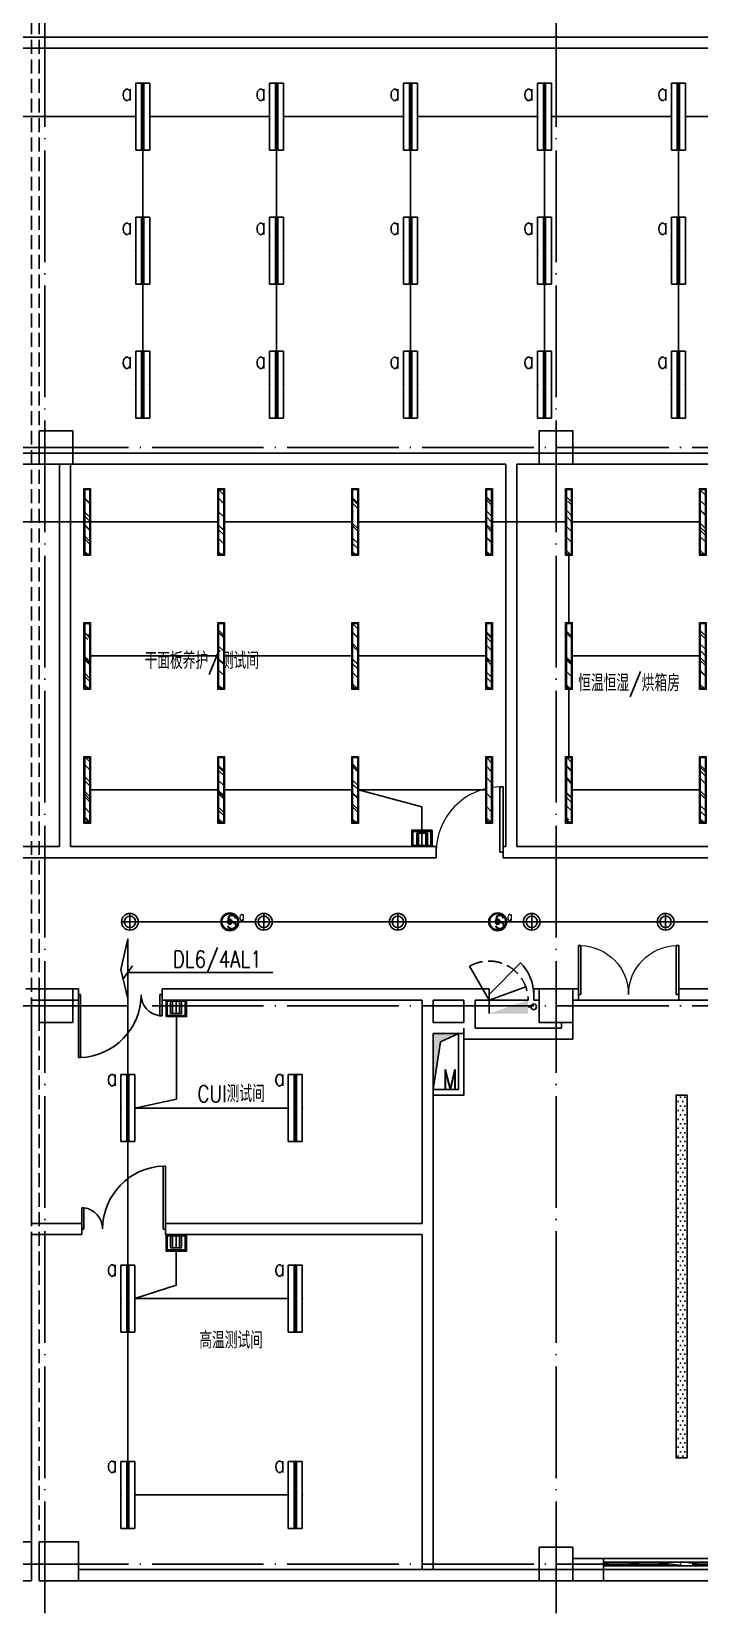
# Model space of a CAD drawing. Extents: x -621157 to 1764546, y -106808 to 741893.
# Drawn here: x 409024 to 420995, y 299222 to 327450 of the extents above; entities that cross this region are included whole.
import ezdxf
from ezdxf.enums import TextEntityAlignment as Align

# ---------------------------------------------------------------- set-up
doc = ezdxf.new("R2010")
doc.units = 0
doc.header["$LTSCALE"] = 1000
doc.header["$MEASUREMENT"] = 0
doc.linetypes.add('XREF-A-101-平面图_t3$0$DASH', pattern=[0.35, 0.25, -0.1])
doc.linetypes.add('XREF-A-101-平面图_t3$0$DOTE', pattern=[2.42, 2, -0.2, 0.02, -0.2])
for name, color, linetype in [('0-底图', 7, 'Continuous'), ('A-吊顶图及精装修区域', 7, 'Continuous'), ('EQUIP-照明', 3, 'Continuous'), ('I-LIGHT', 3, 'Continuous'), ('SIG_TEXT', 2, 'Continuous'), ('WIRE-控制', 6, 'Continuous'), ('WIRE-照明', 4, 'Continuous'), ('XREF-A-101-平面图_t3$0$A-COLUMN', 8, 'Continuous'), ('XREF-A-101-平面图_t3$0$A-DOTE', 8, 'Continuous'), ('XREF-A-101-平面图_t3$0$A-GROUND', 8, 'Continuous'), ('XREF-A-101-平面图_t3$0$A-PUB_HATCH', 8, 'Continuous'), ('XREF-A-101-平面图_t3$0$A-ROOM-CH', 8, 'Continuous'), ('XREF-A-101-平面图_t3$0$A-SEE', 8, 'Continuous'), ('XREF-A-101-平面图_t3$0$A-WALL', 8, 'Continuous'), ('XREF-A-101-平面图_t3$0$A-WALL-FILL', 8, 'Continuous'), ('XREF-A-101-平面图_t3$0$A-WINDOW', 8, 'Continuous'), ('XREF-A-101-平面图_t3$0$M-HOLE', 8, 'Continuous'), ('XREF-A-101-平面图_t3$0$P-EQUIPMENT', 8, 'Continuous'), ('XREF-A-101-平面图_t3$0$水-尺寸', 8, 'Continuous'), ('控制系统', 6, 'Continuous')]:
    doc.layers.add(name, color=color, linetype=linetype)
doc.layers.add('弱电设备层', color=1, linetype='Continuous', lineweight=9)
doc.layers.add('灯具图例与顶面填充$0$I-C-light', color=3, linetype='Continuous', lineweight=13)
doc.styles.add('_TEL_DIM', font='SIMPLEX', dxfattribs={"width": 0.8, "height": 3.5, "bigfont": 'HZTXT'})
doc.styles.add('DIM_FONT', font='ROMANS', dxfattribs={"width": 0.8, "bigfont": 'HZDXC'})
doc.styles.get("Standard").update_dxf_attribs({"font": 'romans.shx', "bigfont": 'HZDXC.SHX'})
doc.styles.add('XREF-A-101-平面图_t3$0$-HZDXCROMANS', font='ROMANS.shx', dxfattribs={"bigfont": 'HZDXC.shx'})
doc.styles.add('XREF-A-101-平面图_t3$0$hzdxcROMANS', font='ROMANS', dxfattribs={"width": 0.8, "bigfont": 'HZDXC'})
doc.styles.add('XZC', font='SIMPLEX.SHX', dxfattribs={"width": 0.7, "bigfont": 'hztxt.shx'})
doc.linetypes.add('Ground', pattern='A,0.75,-0.125,[135,sr.shx,S=0.1,R=0,X=-0.15,Y=0],0.125,-0.125', length=1.125)
doc.linetypes.add('LED_LINE', pattern='A,12.7,-5.08,["LED",XZC,S=2.54,R=0,X=-2.54,Y=-1.27],-6.35', length=24.13)
doc.dimstyles.get("Standard").update_dxf_attribs({"dimscale": 100, "dimtxt": 3.5, "dimasz": 1, "dimexe": 2.5, "dimexo": 3, "dimgap": 1.5, "dimtad": 1, "dimdec": 0, "dimzin": 0, "dimdsep": 46, "dimtxsty": 'Standard', "dimblk": 'ARCHTICK', "dimcen": 0.09, "dimadec": 0, "dimazin": 0, "dimtfac": 1, "dimtdec": 0, "dimtix": 1, "dimtmove": 2, "dimatfit": 3, "dimfxl": 0, "dimtolj": 1, "dimtzin": 0, "dimarcsym": 0})

# ---------------------------------------------------------------- blocks, each defined once
blk = doc.blocks.new('XREF-A-101-平面图_t3$0$柱网4F')
at = {"layer": 'XREF-A-101-平面图_t3$0$A-COLUMN'}
for points in [[(38240, -20300), (38840, -20300), (38840, -19700), (38240, -19700)], [(47200, -20300), (47800, -20300), (47800, -19700), (47200, -19700)], [(38240, -30300), (38840, -30300), (38840, -29700), (38240, -29700)], [(47200, -30300), (47800, -30300), (47800, -29700), (47200, -29700)], [(37400, -40300), (38100, -40300), (38100, -39600), (37400, -39600)], [(38240, -40300), (38940, -40300), (38940, -39600), (38240, -39600)], [(47200, -40300), (47800, -40300), (47800, -39700), (47200, -39700)]]:
    blk.add_lwpolyline(points, close=True, dxfattribs=at)
blk = doc.blocks.new('XREF-A-101-平面图_t3$0$ROOM')
at = {"layer": 'XREF-A-101-平面图_t3$0$A-ROOM-CH', "style": 'XREF-A-101-平面图_t3$0$-HZDXCROMANS', "width": 0.6}
for tag, p in [('中文房间名称', (0, -1000)), ('英文房间名称', (0, -1500))]:
    blk.add_attdef(tag, text='', height=300, dxfattribs=at).set_placement(p, align=Align.CENTER)
blk = doc.blocks.new('_ArchTick')
at = {"color": 0, "linetype": 'ByBlock', "const_width": 0.4}
blk.add_lwpolyline([(-0.5, -0.5), (0.5, 0.5)], dxfattribs=at)
blk = doc.blocks.new('*D25423')
at = {"layer": 'Defpoints', "color": 0}
blk.add_point((0, 0), dxfattribs=at)
blk.add_point((0, 0), dxfattribs=at)
blk.add_point((0, 0), dxfattribs=at)
blk.add_point((0, 0), dxfattribs=at)
at = {"layer": 'XREF-A-101-平面图_t3$0$水-尺寸', "color": 0, "linetype": 'ByBlock', "lineweight": -2}
blk.add_line((0, 300), (0, 250), dxfattribs=at)
blk.add_line((0, 300), (0, 250), dxfattribs=at)
blk.add_arc((0, 0), 0, 180, 180, dxfattribs=at)
at = {"layer": 'XREF-A-101-平面图_t3$0$水-尺寸', "color": 0, "linetype": 'ByBlock', "lineweight": -2, "xscale": 100, "yscale": 100, "zscale": 100}
for rotation in [90, 90.00000000000001]:
    blk.add_blockref('_ArchTick', (0, 0), dxfattribs=dict(at, rotation=rotation))
at = {"layer": 'XREF-A-101-平面图_t3$0$水-尺寸', "color": 0, "insert": (0, 0), "char_height": 350, "attachment_point": 5}
blk.add_mtext('\\A1;0%%d', dxfattribs=at)
blk = doc.blocks.new('XREF-A-101-平面图_t3$0$轴网(3)')
at = {"layer": 'XREF-A-101-平面图_t3$0$A-DOTE', "linetype": 'XREF-A-101-平面图_t3$0$DOTE'}
for p, q in [((38340, -3300), (38340, 43300)), ((47500, -3300), (47500, 43300)), ((-3300, 20000), (69800, 20000)), ((-3300, 10000), (69800, 10000)), ((-3300, 0), (69800, 0))]:
    blk.add_line(p, q, dxfattribs=at)
blk = doc.blocks.new('XREF-A-101-平面图_t3$0$WINDOW2DLIB$SYSLIB$00000012')
at = {"color": 0}
for points in [[(-0.5, 0.5), (-0.5, -0.5)], [(0.5, 0.5), (-0.5, 0.5)], [(0.5, -0.5), (0.5, 0.5)], [(-0.5, 0.1667), (0.5, 0.1667)], [(-0.3839, -0.1667), (-0.448, 0.1667)], [(-0.3159, -0.1667), (-0.38, 0.1667)], [(-0.2479, -0.1667), (-0.312, 0.1667)], [(-0.1799, -0.1667), (-0.244, 0.1667)], [(-0.1119, -0.1667), (-0.176, 0.1667)], [(-0.0439, -0.1667), (-0.108, 0.1667)], [(0.0241, -0.1667), (-0.04, 0.1667)], [(0.0921, -0.1667), (0.028, 0.1667)], [(0.16, -0.1667), (0.0959, 0.1667)], [(0.228, -0.1667), (0.1639, 0.1667)], [(0.296, -0.1667), (0.2319, 0.1667)], [(0.364, -0.1667), (0.2999, 0.1667)], [(0.432, -0.1667), (0.3679, 0.1667)], [(0.5, -0.1667), (0.4359, 0.1667)], [(-0.4519, -0.1667), (-0.5, 0.0836)], [(-0.5, -0.1667), (0.5, -0.1667)], [(0.5, -0.5), (-0.5, -0.5)]]:
    blk.add_lwpolyline(points, dxfattribs=at)
blk = doc.blocks.new('XREF-A-101-平面图_t3$0$DOOR2DLIB$SYSLIB$00000108')
at = {"color": 0}
for p, q in [((-0.5, 0), (-0.5, 0.4875)), ((-0.475, 0.4875), (-0.5, 0.4875)), ((-0.475, 0), (-0.475, 0.4875)), ((0.475, 0), (0.475, 0.4875)), ((0.475, 0.4875), (0.5, 0.4875)), ((0.5, 0), (0.5, 0.4875)), ((-0.5, 0), (-0.475, 0)), ((0.5, 0), (0.475, 0))]:
    blk.add_line(p, q, dxfattribs=at)
at = {"color": 0, "lineweight": 13}
for centre, start, end in [((-0.4875, 0), 0, 88.53072), ((0.4875, 0), 91.46928, 180)]:
    blk.add_arc(centre, 0.4875, start, end, dxfattribs=at)
blk = doc.blocks.new('XREF-A-101-平面图_t3$0$DOOR2DLIB$SYSLIB$00000123')
at = {"color": 0}
for p, q in [((0.475, -0.001), (0.475, 0.752)), ((0.475, 0.752), (0.5, 0.752)), ((0.5, -0.001), (0.5, 0.752)), ((-0.5, 0), (-0.5, 0.252)), ((-0.475, 0.252), (-0.5, 0.252)), ((-0.475, 0), (-0.475, 0.252)), ((-0.475, 0), (-0.5, 0)), ((0.475, -0.001), (0.5, -0.001))]:
    blk.add_line(p, q, dxfattribs=at)
for centre, radius, start, end in [((0.505, -0.002), 0.755, 92.2493, 179.7238), ((-0.501, 0.003), 0.251, 359.7899, 84.0974)]:
    blk.add_arc(centre, radius, start, end, dxfattribs=at)
blk = doc.blocks.new('XREF-A-101-平面图_t3$0$DOOR2DLIB$SYSLIB$00000107')
at = {"color": 0}
for p, q in [((0.45, 0.975), (0.5, 0.975)), ((0.45, 0), (0.45, 0.975)), ((0.5, 0), (0.5, 0.975)), ((0.5, 0), (0.45, 0))]:
    blk.add_line(p, q, dxfattribs=at)
at = {"color": 0, "lineweight": 13}
blk.add_arc((0.475, 0), 0.975, 91.4693, 180, dxfattribs=at)
blk = doc.blocks.new('XREF-A-101-平面图_t3$0$DOOR2DLIB$SYSLIB$00000101')
at = {"color": 0}
blk.add_line((0.5, 0), (-0.207, 0.707), dxfattribs=at)
blk.add_arc((0.5, 0), 1, 135, 180, dxfattribs=at)
blk = doc.blocks.new('筒灯')
at = {"color": 8}
for p, q in [((150, 0), (-150, 0)), ((0, 150), (0, -150))]:
    blk.add_line(p, q, dxfattribs=at)
blk.add_circle((0, 0), 150)
blk.add_circle((0, 0), 102, dxfattribs=at)
blk = doc.blocks.new('$equip_U$00000103(3T96GD2-PC)')
for p, q in [((-1.2, 0.25), (1.2, 0.25)), ((-1.2, 0.25), (-1.2, -0.25)), ((1.2, 0.25), (1.2, -0.25)), ((-1.2, -0.25), (1.2, -0.25))]:
    blk.add_line(p, q)
at = {"const_width": 0.14}
blk.add_lwpolyline([(-1.2, 0), (1.2, 0)], dxfattribs=at)
for p in [(-1.2, 0), (0, 0.25), (1.2, 0), (0, -0.25)]:
    blk.add_point(p)
at = {"color": 7, "style": '_TEL_DIM', "flags": 1}
for tag in ['A', 'REMARK']:
    blk.add_attdef(tag, text='', height=0.00002, dxfattribs=at).set_placement((0, 0), align=Align.MIDDLE_CENTER)
blk = doc.blocks.new('$equip_U$00000113(3T96GD2-PC)')
blk.add_blockref('$equip_U$00000103(3T96GD2-PC)', (0, 0))
at = {"color": 7, "style": '_TEL_DIM', "flags": 1}
for tag in ['A', 'REMARK']:
    blk.add_attdef(tag, text='', height=0.00002, dxfattribs=at).set_placement((0, 0), align=Align.MIDDLE_CENTER)
blk = doc.blocks.new('$equip_U$00000128(7WHLKQ2-PC)')
blk.add_blockref('$equip_U$00000113(3T96GD2-PC)', (0, 0))
at = {"color": 7, "style": '_TEL_DIM', "flags": 1}
blk.add_attdef('A', text='', height=0.00002, dxfattribs=at).set_placement((0, 0), align=Align.MIDDLE_CENTER)
blk = doc.blocks.new('G$C3816A8C5')
at = {"layer": '弱电设备层', "lineweight": -3}
for p, q in [((-114, 25), (-114, 298)), ((-114, 298), (129, 298)), ((-72, 25), (-72, 298)), ((1, 25), (1, 298)), ((87, 25), (87, 298)), ((129, 25), (129, 298))]:
    blk.add_line(p, q, dxfattribs=at)
for points in [[(-228, 0), (-228, 368), (228, 368), (228, 0)], [(-200, 25), (-200, 341), (202, 341), (202, 25)]]:
    blk.add_lwpolyline(points, close=True, dxfattribs=at)
blk = doc.blocks.new('灯具图例与顶面填充$0$顶面图例$0$16-吊线灯-011')
at = {"color": 8}
blk.add_wipeout([(0, 35), (0, -25), (600, -25), (600, 35)], dxfattribs=at)
at = {"linetype": 'ByBlock'}
h = blk.add_hatch(dxfattribs=at)
h.set_pattern_fill('AR-RROOF', color=250, scale=5, angle=45)
h.set_pattern_definition([(45, (-809054.52, -461832.93), (107.763073, 287.368196), [1905, -254, 635, -127]), (45, (-808979.98, -461668.59), (-209.239968, 29.634845), [381, -41.91, 762, -95.25]), (45, (-809085.95, -461711.69), (406.805602, 527.141034), [1016, -177.8, 508, -127])])
h.paths.add_polyline_path([(10, 25), (590, 25), (590, -15), (10, -15)])
at = {"color": 0, "linetype": 'ByBlock'}
for points in [[(0, 35), (600, 35), (600, -25), (0, -25)], [(10, 25), (590, 25), (590, -15), (10, -15)]]:
    blk.add_lwpolyline(points, close=True, dxfattribs=at)
blk = doc.blocks.new('G$C573A90DD')
at = {"layer": '灯具图例与顶面填充$0$I-C-light', "xscale": 2, "yscale": 2, "zscale": 2, "rotation": 90}
for p in [(39110, -21934), (41510, -21934), (43910, -21934), (46310, -21934), (47741, -21934), (50141, -21934), (39110, -24334), (41510, -24334), (43910, -24334), (46310, -24334), (47741, -24334), (50141, -24334), (39110, -26734), (41510, -26734), (43910, -26734), (46310, -26734), (47741, -26734), (50141, -26734)]:
    blk.add_blockref('灯具图例与顶面填充$0$顶面图例$0$16-吊线灯-011', p, dxfattribs=at)
blk = doc.blocks.new('SS')
at = {"layer": '控制系统'}
for p, q in [((351296, 52793), (351149, 52793)), ((351290, 52821), (351155, 52765)), ((351155, 52821), (351290, 52765)), ((351171, 52844), (351275, 52741)), ((351275, 52844), (351171, 52741)), ((351195, 52860), (351251, 52725)), ((351251, 52860), (351195, 52725)), ((351223, 52866), (351223, 52719))]:
    blk.add_line(p, q, dxfattribs=at)
for radius in [303, 272, 83.5, 73.3]:
    blk.add_circle((351223, 52793), radius, dxfattribs=at)
at = {"color": 7, "style": '_TEL_DIM', "width": 0.8}
blk.add_text('s', height=673, dxfattribs=at).set_placement((351098, 52554))
at = {"layer": 'SIG_TEXT', "style": 'DIM_FONT', "width": 0.75}
blk.add_text('a', height=300, dxfattribs=at).set_placement((351535, 52835))
blk = doc.blocks.new('XREF-A-101-平面图_t3$0$单出口消火栓新')
for p, q in [((-240, 700), (-846.2, 1050)), ((-479.4, 42.2), (-240, 700)), ((-240, 0), (-240, 700)), ((-240, 700), (0, 700))]:
    blk.add_line(p, q)
at = {"color": 0, "linetype": 'XREF-A-101-平面图_t3$0$DASH'}
blk.add_arc((-240, 700), 700, 150, 270, dxfattribs=at)
blk.add_solid([(-240, 0), (0, 0), (0, 700)])
at = {"layer": 'XREF-A-101-平面图_t3$0$水-尺寸', "linetype": 'ByBlock'}
dim = blk.add_angular_dim_3p(base=(0, 0), center=(0, 0), p1=(0, 0), p2=(0, 0), dimstyle='Standard', dxfattribs=at)
dim.commit()
dim.dimension.update_dxf_attribs({"geometry": '*D25423', "text_midpoint": (0, 0)})
blk = doc.blocks.new('*U25256')
at = {"layer": 'XREF-A-101-平面图_t3$0$P-EQUIPMENT', "color": 10}
blk.add_line((0, 120), (50, 120), dxfattribs=at)
at = {"layer": 'XREF-A-101-平面图_t3$0$P-EQUIPMENT'}
blk.add_circle((100, 120), 50, dxfattribs=at)
at = {"layer": 'XREF-A-101-平面图_t3$0$P-EQUIPMENT', "xscale": -1, "rotation": 90}
blk.add_blockref('XREF-A-101-平面图_t3$0$单出口消火栓新', (0, 0), dxfattribs=at)
blk = doc.blocks.new('XREF-A-101-平面图_t3$0$G$C156FCA62')
at = {"layer": 'XREF-A-101-平面图_t3$0$P-EQUIPMENT'}
blk.add_blockref('*U25256', (47000, 309860), dxfattribs=at)
blk = doc.blocks.new('*U25374')
at = {"layer": 'XREF-A-101-平面图_t3$0$P-EQUIPMENT', "color": 10}
blk.add_line((0, 120), (50, 120), dxfattribs=at)
at = {"layer": 'XREF-A-101-平面图_t3$0$P-EQUIPMENT'}
blk.add_circle((100, 120), 50, dxfattribs=at)
at = {"layer": 'XREF-A-101-平面图_t3$0$P-EQUIPMENT', "xscale": -1, "rotation": 90}
blk.add_blockref('XREF-A-101-平面图_t3$0$单出口消火栓新', (0, 0), dxfattribs=at)
blk = doc.blocks.new('XREF-A-101-平面图_t3$0$G$C646F86AA')
at = {"layer": 'XREF-A-101-平面图_t3$0$P-EQUIPMENT'}
blk.add_blockref('*U25374', (47000, 309860), dxfattribs=at)
blk = doc.blocks.new('XREF-A-101-平面图_t3')
at = {"layer": 'XREF-A-101-平面图_t3$0$A-PUB_HATCH'}
h = blk.add_hatch(color=256, dxfattribs=at)
h.dxf.hatch_style = 1
h.paths.add_polyline_path([(245750, 309500), (245300, 309500), (245300, 308500), (245432, 309352)])
h = blk.add_hatch(dxfattribs=at)
h.set_pattern_fill('DOTS', color=256, scale=50)
h.set_pattern_definition([(0, (10445, 300900), (39.6875, 79.375), [0, -79.375])])
h.paths.add_polyline_path([(249850, 308400), (249650, 308400), (249650, 301900), (249850, 301900)])
at = {"layer": 'XREF-A-101-平面图_t3$0$A-GROUND', "linetype": 'XREF-A-101-平面图_t3$0$DASH'}
for points in [[(238100, 339200), (238100, 300400)], [(238240, 339200), (238240, 300600)]]:
    blk.add_lwpolyline(points, dxfattribs=at)
at = {"layer": 'XREF-A-101-平面图_t3$0$A-SEE'}
blk.add_lwpolyline([(248350, 299700), (256150, 299700)], dxfattribs=at)
at = {"layer": 'XREF-A-101-平面图_t3$0$A-WALL'}
for p, q in [((255900, 327350), (221400, 327350)), ((255900, 327150), (221400, 327150)), ((232050, 319900), (238700, 319900)), ((238700, 319900), (246700, 319900)), ((246700, 319900), (257800, 319900)), ((246700, 319900), (246700, 319900)), ((232150, 319700), (238600, 319700)), ((238600, 319700), (238600, 312850)), ((238800, 319700), (238800, 312850)), ((238800, 319700), (246600, 319700)), ((246600, 319700), (246600, 312850)), ((246800, 319700), (246800, 312850)), ((246800, 319700), (257800, 319700)), ((238600, 312850), (233450, 312850)), ((245350, 312850), (238800, 312850)), ((246600, 312850), (246550, 312850)), ((247400, 312850), (246800, 312850)), ((255100, 312850), (247400, 312850)), ((238700, 312650), (233450, 312650)), ((245350, 312650), (238700, 312650)), ((246700, 312650), (246550, 312650)), ((247300, 312650), (246700, 312650)), ((247500, 312650), (247300, 312650)), ((255100, 312650), (247500, 312650)), ((238000, 310300), (238940, 310300)), ((240440, 310300), (245200, 310300)), ((245200, 310300), (245950, 310300)), ((245950, 310300), (246300, 310300)), ((247100, 310300), (247200, 310300)), ((247200, 310300), (247200, 310100)), ((247800, 310300), (247900, 310300)), ((247800, 310300), (247800, 310100)), ((249700, 310300), (257500, 310300)), ((238100, 310100), (238940, 310100)), ((238100, 306100), (238100, 310100)), ((240440, 310100), (245100, 310100)), ((245100, 309600), (245100, 310100)), ((245300, 309700), (245300, 310100)), ((245300, 310100), (245850, 310100)), ((245850, 309700), (245850, 310100)), ((246050, 310100), (246300, 310100)), ((246050, 309600), (246050, 310100)), ((247100, 310100), (247200, 310100)), ((247800, 310100), (247900, 310100)), ((249700, 310100), (257500, 310100)), ((245300, 309700), (245850, 309700)), ((247600, 309600), (247600, 309700)), ((247600, 309700), (247800, 309700)), ((247800, 309400), (247800, 309700)), ((245100, 306100), (245100, 309600)), ((245300, 309500), (245850, 309500)), ((245300, 306000), (245300, 309500)), ((245850, 309600), (245850, 309400)), ((245850, 309400), (245950, 309400)), ((245950, 309400), (247800, 309400)), ((246050, 309600), (247600, 309600)), ((238100, 306100), (239000, 306100)), ((240500, 306100), (245100, 306100)), ((245300, 299900), (245300, 306000)), ((238100, 305900), (239000, 305900)), ((238100, 300400), (238100, 305900)), ((240500, 305900), (245100, 305900)), ((245100, 299900), (245100, 305900)), ((237900, 300400), (238100, 300400)), ((245100, 299900), (245300, 299900))]:
    blk.add_line(p, q, dxfattribs=at)
for points in [[(245350, 312650), (245350, 312850)], [(246550, 312650), (246550, 312850)], [(238940, 310300), (238940, 310100)], [(240440, 310300), (240440, 310100)], [(246300, 310300), (246300, 310100)], [(247100, 310300), (247100, 310100)], [(247900, 310300), (247900, 310100)], [(249700, 310300), (249700, 310100)], [(239000, 306100), (239000, 305900)], [(240500, 306100), (240500, 305900)]]:
    blk.add_lwpolyline(points, dxfattribs=at)
at = {"layer": 'XREF-A-101-平面图_t3$0$A-WALL-FILL', "color": 171}
for p, q in [((247800, 300100), (248350, 300100)), ((247800, 300100), (247800, 299900)), ((238940, 299900), (248350, 299900)), ((238940, 299900), (238940, 299700)), ((247800, 299900), (248350, 299900)), ((248350, 299900), (248350, 299700)), ((238940, 299700), (248350, 299700))]:
    blk.add_line(p, q, dxfattribs=at)
blk.add_lwpolyline([(248350, 300100), (248350, 299900)], dxfattribs=at)
at = {"layer": 'XREF-A-101-平面图_t3$0$A-WINDOW'}
blk.add_line((247900, 310100), (249700, 310100), dxfattribs=at)
at = {"layer": 'XREF-A-101-平面图_t3$0$M-HOLE'}
for points in [[(245300, 308500), (245750, 308500), (245750, 309500), (245300, 309500)], [(245300, 308400), (245850, 308400), (245850, 309500), (245300, 309500)], [(249850, 308400), (249650, 308400), (249650, 301900), (249850, 301900)]]:
    blk.add_lwpolyline(points, close=True, dxfattribs=at)
blk.add_lwpolyline([(245750, 309500), (245300, 309500), (245300, 308500), (245432, 309352), (245750, 309500)], dxfattribs=at)
for name in ['XREF-A-101-平面图_t3$0$G$C156FCA62', 'XREF-A-101-平面图_t3$0$G$C646F86AA', 'XREF-A-101-平面图_t3$0$G$C646F86AA']:
    blk.add_blockref(name, (200000, 0))
at = {"layer": 'XREF-A-101-平面图_t3$0$A-COLUMN'}
blk.add_blockref('XREF-A-101-平面图_t3$0$柱网4F', (200000, 340000), dxfattribs=at)
at = {"layer": 'XREF-A-101-平面图_t3$0$A-DOTE'}
blk.add_blockref('XREF-A-101-平面图_t3$0$轴网(3)', (200000, 300000), dxfattribs=at)
at = {"layer": 'XREF-A-101-平面图_t3$0$A-ROOM-CH'}
ref = blk.add_blockref('XREF-A-101-平面图_t3$0$ROOM', (241151, 317031), dxfattribs=at)
ref.add_attrib('中文房间名称', '干面板养护/测试间', dxfattribs={"height": 300, "style": 'XREF-A-101-平面图_t3$0$-HZDXCROMANS', "width": 0.8}).set_placement((241151, 316031), align=Align.CENTER)
ref = blk.add_blockref('XREF-A-101-平面图_t3$0$ROOM', (248809, 316631), dxfattribs=at)
ref.add_attrib('中文房间名称', '恒温恒湿/烘箱房', dxfattribs={"height": 300, "style": 'XREF-A-101-平面图_t3$0$-HZDXCROMANS', "width": 0.8}).set_placement((248809, 315631), align=Align.CENTER)
ref = blk.add_blockref('XREF-A-101-平面图_t3$0$ROOM', (241677, 309273), dxfattribs=dict(at, xscale=-1))
ref.add_attrib('中文房间名称', 'CUI测试间', dxfattribs={"height": 300, "style": 'XREF-A-101-平面图_t3$0$-HZDXCROMANS', "width": 0.8}).set_placement((241677, 308273), align=Align.CENTER)
ref = blk.add_blockref('XREF-A-101-平面图_t3$0$ROOM', (241677, 304859), dxfattribs=dict(at, xscale=-1))
ref.add_attrib('中文房间名称', '高温测试间', dxfattribs={"height": 300, "style": 'XREF-A-101-平面图_t3$0$-HZDXCROMANS', "width": 0.8}).set_placement((241677, 303859), align=Align.CENTER)
at = {"layer": 'XREF-A-101-平面图_t3$0$A-WINDOW', "xscale": -1200, "yscale": -1200, "zscale": -1200, "rotation": 180}
blk.add_blockref('XREF-A-101-平面图_t3$0$DOOR2DLIB$SYSLIB$00000107', (245950, 312750), dxfattribs=at)
at = {"layer": 'XREF-A-101-平面图_t3$0$A-WINDOW'}
for name, p, xscale, yscale, zscale in [('XREF-A-101-平面图_t3$0$DOOR2DLIB$SYSLIB$00000108', (248800, 310200), -1800, 1800, -1800), ('XREF-A-101-平面图_t3$0$DOOR2DLIB$SYSLIB$00000101', (246700, 310200), -800, 800, -800), ('XREF-A-101-平面图_t3$0$DOOR2DLIB$SYSLIB$00000123', (239690, 310200), -1500, -1500, -1500), ('XREF-A-101-平面图_t3$0$DOOR2DLIB$SYSLIB$00000123', (239750, 306000), 1500, 1500, 1500), ('XREF-A-101-平面图_t3$0$WINDOW2DLIB$SYSLIB$00000012', (252250, 300000), 7800, 200, 7800)]:
    blk.add_blockref(name, p, dxfattribs=dict(at, xscale=xscale, yscale=yscale, zscale=zscale))
at = {"layer": 'XREF-A-101-平面图_t3$0$M-HOLE', "style": 'XREF-A-101-平面图_t3$0$hzdxcROMANS', "width": 0.7}
blk.add_text('M', height=360, dxfattribs=at).set_placement((245471, 308500))

msp = doc.modelspace()

# ---------------------------------------------------------------- block references
at = {"layer": '0-底图'}
msp.add_blockref('XREF-A-101-平面图_t3', (170924, 0), dxfattribs=at)

# ---------------------------------------------------------------- next in the draw order: linework, layer by layer
at = {"layer": 'WIRE-控制', "linetype": 'Ground'}
for points in [[(408742, 325925), (410892, 325925)], [(411142, 325925), (413292, 325925)], [(413542, 325925), (415692, 325925)], [(415942, 325925), (418092, 325925)], [(418342, 325925), (420492, 325925)], [(420742, 325925), (422892, 325925)], [(411017, 325325), (411017, 324125)], [(413417, 325325), (413417, 324125)], [(415817, 325325), (415817, 324125)], [(418217, 325325), (418217, 324125)], [(420617, 325325), (420617, 324125)], [(411017, 322925), (411017, 321725)], [(413417, 322925), (413417, 321725)], [(415817, 322925), (415817, 321725)], [(418217, 322925), (418217, 321725)], [(420617, 322925), (420617, 321725)]]:
    msp.add_lwpolyline(points, dxfattribs=at)

# ---------------------------------------------------------------- next in the draw order: block references
at = {"layer": 'EQUIP-照明', "xscale": 500.0000000023283, "yscale": 500.0000000022701, "zscale": 500.0000000022737, "rotation": 270}
for p in [(411017, 325925), (413417, 325925), (415817, 325925), (418217, 325925), (420617, 325925), (411017, 323525), (413417, 323525), (415817, 323525), (418217, 323525), (420617, 323525), (411017, 321125), (413417, 321125), (415817, 321125), (418217, 321125), (420617, 321125), (410751, 308166, 672), (413751, 308166, 672), (410751, 304755, 672), (413751, 304755, 672), (410751, 301238, 672), (413751, 301238, 672)]:
    msp.add_blockref('$equip_U$00000128(7WHLKQ2-PC)', p, dxfattribs=at)
at = {"layer": 'EQUIP-照明', "color": 1, "xscale": 0.8, "yscale": 0.8, "zscale": 0.8}
msp.add_blockref('G$C3816A8C5', (416020, 312850), dxfattribs=at)
at = {"layer": 'EQUIP-照明', "color": 1, "xscale": 0.8, "yscale": 0.8, "zscale": 0.8, "rotation": 180}
msp.add_blockref('G$C3816A8C5', (411620, 310100), dxfattribs=at)
at = {"layer": 'I-LIGHT', "linetype": 'LED_LINE', "ltscale": 0.5, "rotation": 180}
for p in [(410788, 311504), (413188, 311504), (415588, 311504), (417988, 311504), (420388, 311504)]:
    msp.add_blockref('筒灯', p, dxfattribs=at)

# ---------------------------------------------------------------- next in the draw order: texts
at = {"layer": 'SIG_TEXT', "style": 'DIM_FONT', "width": 0.8}
for p in [(410636, 326216, -672), (413036, 326216, -672), (415436, 326216, -672), (417836, 326216, -672), (420236, 326216, -672), (410636, 323816, -672), (413036, 323816, -672), (415436, 323816, -672), (417836, 323816, -672), (420236, 323816, -672), (410636, 321416, -672), (413036, 321416, -672), (415436, 321416, -672), (417836, 321416, -672), (420236, 321416, -672), (410371, 308568), (413371, 308568), (410371, 305158), (413371, 305158), (410371, 301641), (413371, 301641)]:
    msp.add_text('a', height=300, dxfattribs=at).set_placement(p)

# ---------------------------------------------------------------- next in the draw order: block references
at = {"layer": 'A-吊顶图及精装修区域', "color": 2}
msp.add_blockref('G$C573A90DD', (370924, 340000), dxfattribs=at)

# ---------------------------------------------------------------- next in the draw order: linework, layer by layer
at = {"layer": 'SIG_TEXT'}
for points in [[(410667, 310481), (410836, 310713)], [(410751, 310597), (413348, 310597)]]:
    msp.add_lwpolyline(points, dxfattribs=at)
at = {"layer": 'WIRE-控制', "linetype": 'Ground'}
for points in [[(408814, 318666), (410403, 318666)], [(410064, 318666), (412364, 318666)], [(412484, 318666), (414764, 318666)], [(414884, 318666), (417164, 318666)], [(417284, 318666), (418595, 318666)], [(418715, 318667), (420995, 318667)], [(418655, 318067), (418655, 316867)], [(410064, 316266), (412364, 316266)], [(412484, 316266), (414764, 316266)], [(414884, 316266), (417164, 316266)], [(418715, 316266), (420995, 316266)], [(418655, 315667), (418655, 314467)], [(410064, 313866), (412364, 313866)], [(412484, 313866), (414764, 313866)], [(416020, 313144), (416020, 313560), (414884, 313866)], [(414884, 313866), (417164, 313866)], [(418715, 313866), (420995, 313866)], [(410938, 311504), (413038, 311504)], [(413338, 311504), (415438, 311504)], [(415738, 311504), (417838, 311504)], [(420238, 311504), (418138, 311504)], [(422638, 311504), (420538, 311504)], [(411620, 309806), (411620, 308325), (410876, 308166)], [(411619, 305606), (411619, 304994), (410876, 304755)]]:
    msp.add_lwpolyline(points, dxfattribs=at)
at = {"layer": 'WIRE-控制', "linetype": 'Ground', "elevation": 672}
for points in [[(410751, 308766), (410751, 311197), (410626, 310649), (410751, 310122)], [(410876, 308166), (413626, 308166)], [(410751, 307566), (410751, 305355)], [(410876, 304755), (413626, 304755)], [(410751, 304155), (410751, 301838)], [(410876, 301238), (413626, 301238)]]:
    msp.add_lwpolyline(points, dxfattribs=at)

# ---------------------------------------------------------------- next in the draw order: block references
at = {"layer": 'EQUIP-照明', "color": 1, "xscale": 0.8, "yscale": 0.8, "zscale": 0.8, "rotation": 180}
msp.add_blockref('G$C3816A8C5', (411620, 305900), dxfattribs=at)
at = {"layer": 'WIRE-照明', "xscale": 0.528, "yscale": 0.528, "zscale": 0.528}
for p in [(227133, 283629), (231933, 283629)]:
    msp.add_blockref('SS', p, dxfattribs=at)

# ---------------------------------------------------------------- next in the draw order: texts
at = {"layer": 'SIG_TEXT', "color": 2, "style": 'DIM_FONT', "width": 0.8}
msp.add_text('DL6/4AL1', height=300, dxfattribs=at).set_placement((413150, 310683), align=Align.RIGHT)

doc.saveas('drawing.dxf')
